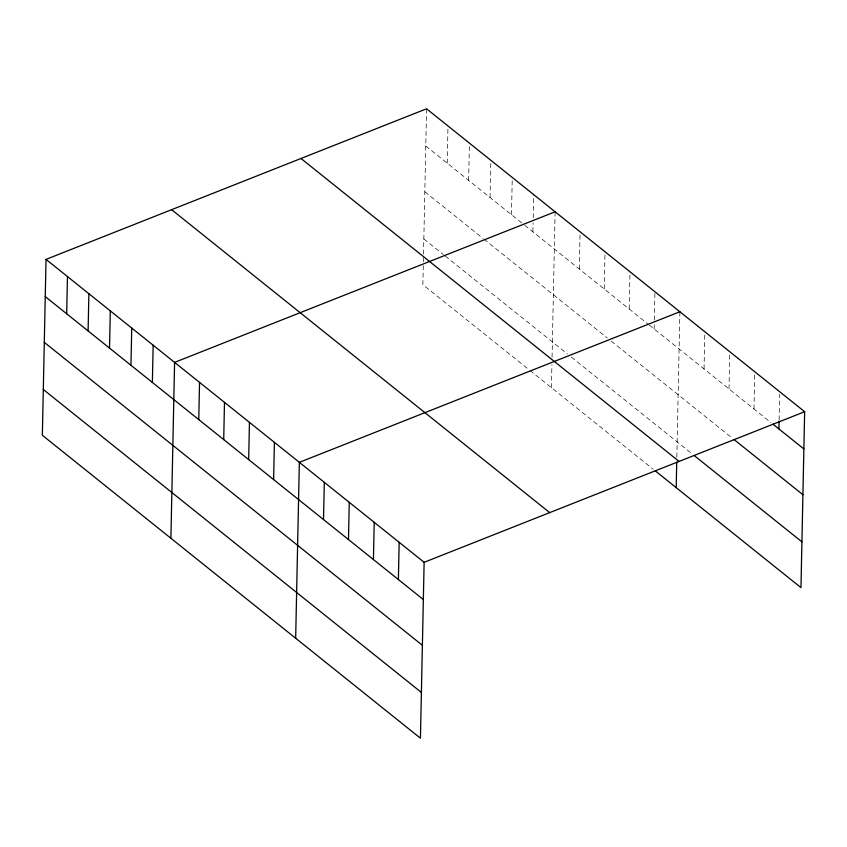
<?xml version="1.0" encoding="UTF-8"?>
<svg xmlns="http://www.w3.org/2000/svg" width="847" height="847" viewBox="0 0 847 847"><rect width="100%" height="100%" fill="white"/><g stroke="black" fill="none" stroke-linecap="round" stroke-linejoin="round"><path stroke-width="0.64" stroke-dasharray="4.24 3.18" d="M423.278 265.619L422.875 284.687L528.983 369.694M423.362 261.797L423.489 255.445M423.521 254.174L426.56 108.787M447.205 163.185L447.957 127.241M468.635 180.347L469.418 143.122M490.053 197.51L490.837 160.284M511.482 214.683L512.266 177.457M532.911 231.845L533.091 222.856M533.208 217.732L533.684 194.619M551.429 387.682L551.905 364.803M552.064 357.169L555.113 211.792M579.284 269.007L580.068 231.782M604.239 288.996L605.023 251.771M629.194 308.996L629.977 271.771M654.149 328.985L654.308 321.288M654.339 319.997L654.932 291.76M676.838 457.136L679.876 311.76M704.058 368.974L704.831 331.749M729.013 388.964L729.786 351.738M753.968 408.963L754.741 371.738M779.102 419.964L779.642 394.3M425.787 146.012L523.721 224.487M524.748 225.302L648.156 324.189M649.162 324.983L770.929 422.558M424.823 191.771L482.981 238.367M483.997 239.182L607.278 337.964M611.269 341.161L732.041 437.931M423.839 238.918L443.225 254.449M445.257 256.09L567.363 353.919M571.354 357.116L692.126 453.886M530 370.51L653.238 469.249"/><path stroke-width="1.27" d="M46.034 259.383L42.35 435.273L420.44 738.213L424.125 562.313L46.034 259.383L426.56 108.787L804.65 411.727L800.966 587.617L655.239 470.847M66.68 313.782L67.464 276.556M88.109 330.944L88.882 293.718M109.528 348.106L110.311 310.881M130.957 365.279L131.73 328.054M152.375 382.442L153.159 345.216M170.903 538.279L174.588 362.378L555.113 211.792M198.759 419.604L199.543 382.378M223.714 439.593L224.487 402.367M248.669 459.593L249.442 422.367M273.623 479.582L274.396 442.356M295.667 638.246L299.351 462.346L679.876 311.76M323.522 519.571L324.306 482.345M348.477 539.56L349.26 502.335M373.432 559.56L374.215 522.334M398.386 579.549L399.17 542.324M676.192 487.65L676.732 462.229M778.912 428.953L779.081 421.255M424.125 562.313L804.65 411.727M772.93 424.156L803.867 448.952M734.042 439.529L802.914 494.712M694.127 455.485L801.929 541.858M300.992 158.484L679.072 461.414M171.613 209.685L549.692 512.626M45.251 296.609L423.341 599.538M44.298 342.368L422.378 645.298M43.313 389.514L421.393 692.454"/></g></svg>
